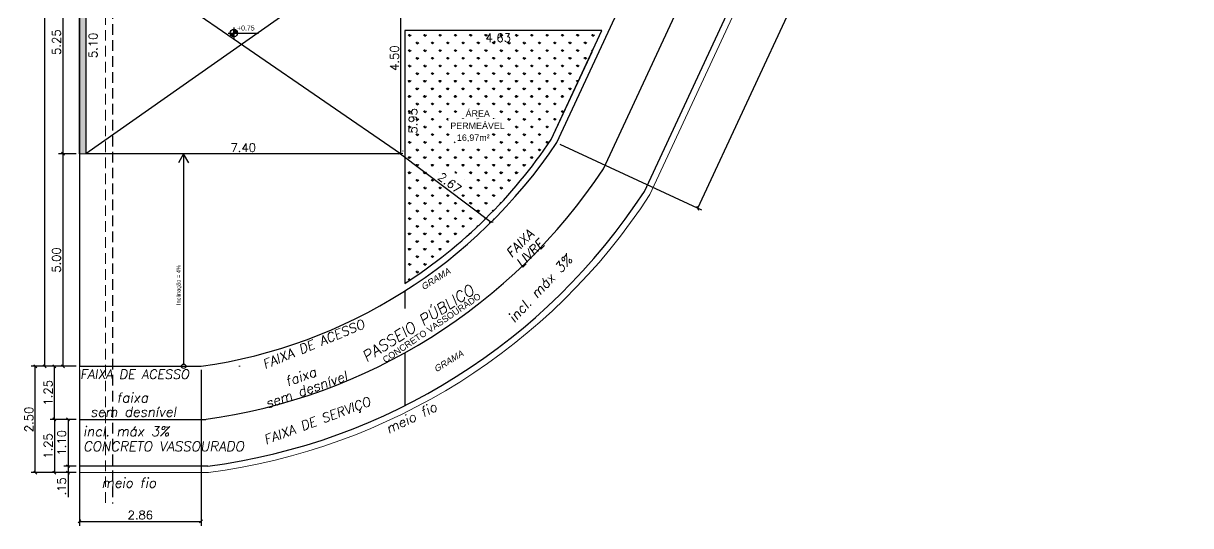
# Model space of a CAD drawing. Header units: metres. Extents: x 2690 to 3939, y 743 to 1123.
# Drawn here: x 3752.72 to 3780.16, y 766.29 to 778.1 of the extents above; entities that cross this region are included whole.
import ezdxf

# ---------------------------------------------------------------- set-up
doc = ezdxf.new("R2010")
doc.units = ezdxf.units.M
doc.header["$PDMODE"] = 35
doc.linetypes.add('DASHED2', pattern=[9.525, 6.35, -3.175])
doc.linetypes.add('HIDDEN', pattern=[0.375, 0.25, -0.125])
for name, color, linetype in [('0-MOLDURA', 2, 'Continuous'), ('000 - Cota', 8, 'Continuous'), ('000 - Texto', 1, 'Continuous'), ('01', 1, 'Continuous'), ('02', 2, 'Continuous'), ('04', 4, 'Continuous'), ('_muro', 2, 'Continuous'), ('A CONSTRUIR', 10, 'Continuous'), ('ABERTURA', 2, 'Continuous'), ('AGUAS PLUVIAIS', 162, 'Continuous'), ('H - grama 2', 73, 'Continuous'), ('TEXTO', 2, 'Continuous')]:
    doc.layers.add(name, color=color, linetype=linetype)
for name, color, linetype, lineweight in [('ALVENARIA', 4, 'Continuous', 18), ('COTA', 2, 'Continuous', 0), ('Esgoto', 94, 'DASHED2', 0)]:
    doc.layers.add(name, color=color, linetype=linetype, lineweight=lineweight)
for name, color, linetype, lineweight, true_color in [('ARQ - Fixo & Sanitário_Caneta_No__218', 7, 'Continuous', 13, 0x4a4a4a), ('EST - Laje_Caneta_No__218', 7, 'Continuous', 13, 0x4a4a4a), ('TOP - Terreno_Caneta_No__218', 7, 'Continuous', 13, 0x4a4a4a)]:
    doc.layers.add(name, color=color, linetype=linetype, lineweight=lineweight, true_color=true_color)
doc.styles.add('ARIAL', font='arial.ttf')
doc.styles.add('ROMA', font='romans.shx')
doc.styles.add('ROMANS', font='arial.ttf')
doc.dimstyles.new('CORTE', dxfattribs={"dimscale": 0, "dimtxt": 0.2, "dimasz": 0.07, "dimexe": 0.1, "dimexo": 0.08, "dimgap": 0.05, "dimtad": 1, "dimzin": 4, "dimdsep": 46, "dimtxsty": 'ROMA', "dimblk": 'OBLIQUE', "dimcen": 0, "dimclrd": 1, "dimclre": 1, "dimclrt": 2, "dimaunit": 1, "dimadec": 0, "dimazin": 0, "dimtfac": 1, "dimtofl": 0, "dimtmove": 0, "dimatfit": 3, "dimldrblk": 'OBLIQUE', "dimfxl": 0.1, "dimtolj": 1, "dimtzin": 0, "dimarcsym": 0})
doc.dimstyles.new('PLANTA', dxfattribs={"dimtxt": 0.2, "dimasz": 0.18, "dimexe": 0.18, "dimexo": 0.0625, "dimgap": 0.045, "dimtad": 1, "dimzin": 0, "dimdsep": 46, "dimtxsty": 'ROMA', "dimcen": 0.09, "dimse1": 1, "dimse2": 1, "dimsd1": 1, "dimsd2": 1, "dimclrd": 1, "dimclre": 1, "dimclrt": 2, "dimadec": 0, "dimazin": 0, "dimtfac": 1, "dimtofl": 0, "dimtmove": 0, "dimatfit": 3, "dimfxl": 0.18, "dimtolj": 1, "dimtzin": 0, "dimarcsym": 0})

# ---------------------------------------------------------------- blocks, each defined once
blk = doc.blocks.new('*D468')
at = {"layer": 'DEFPOINTS', "color": 0, "transparency": 16777216}
for p in [(3754.191, 780.136), (3754.191, 775.036), (3754.506, 775.036)]:
    blk.add_point(p, dxfattribs=at)
at = {"layer": 'ALVENARIA', "color": 2, "transparency": 16777216, "insert": (3754.361, 777.586), "char_height": 0.2, "attachment_point": 5, "rotation": 90, "style": 'ROMA'}
blk.add_mtext('\\A1;5.10', dxfattribs=at)
blk = doc.blocks.new('*D469')
at = {"layer": 'DEFPOINTS', "color": 0, "transparency": 16777216}
for p in [(3754.191, 775.036), (3754.191, 775.036), (3761.591, 775.036)]:
    blk.add_point(p, dxfattribs=at)
at = {"layer": 'ABERTURA', "color": 2, "transparency": 16777216, "insert": (3757.891, 775.181), "char_height": 0.2, "attachment_point": 5, "style": 'ROMA'}
blk.add_mtext('\\A1;7.40', dxfattribs=at)
blk = doc.blocks.new('*D398')
at = {"layer": 'DEFPOINTS', "color": 0, "transparency": 16777216}
for p in [(3761.591, 779.536), (3761.591, 775.036), (3761.591, 775.036)]:
    blk.add_point(p, dxfattribs=at)
at = {"layer": 'COTA', "color": 2, "transparency": 16777216, "insert": (3761.446, 777.286), "char_height": 0.2, "attachment_point": 5, "rotation": 90, "style": 'ROMA'}
blk.add_mtext('\\A1;4.50', dxfattribs=at)
blk = doc.blocks.new('_Oblique')
at = {"color": 0, "linetype": 'ByBlock', "lineweight": -2}
blk.add_line((-0.5, -0.5), (0.5, 0.5), dxfattribs=at)
blk = doc.blocks.new('*D380')
at = {"layer": '04', "color": 1, "lineweight": -2, "transparency": 16777216}
for p, q in [((3761.591, 775.036), (3763.72, 773.428)), ((3761.639, 775.1), (3761.651, 775.116)), ((3763.768, 773.492), (3763.78, 773.508))]:
    blk.add_line(p, q, dxfattribs=at)
at = {"layer": 'DEFPOINTS', "color": 0, "transparency": 16777216}
for p in [(3761.591, 775.036), (3763.72, 773.428), (3763.72, 773.428)]:
    blk.add_point(p, dxfattribs=at)
at = {"layer": '04', "color": 1, "lineweight": -2, "transparency": 16777216, "xscale": 0.07, "yscale": 0.07, "zscale": 0.07}
for p, rotation in [((3761.591, 775.036), 142.946304458645), ((3763.72, 773.428), 322.946304458645)]:
    blk.add_blockref('_Oblique', p, dxfattribs=dict(at, rotation=rotation))
at = {"layer": '04', "color": 2, "transparency": 16777216, "insert": (3762.746, 774.352), "char_height": 0.2, "attachment_point": 5, "rotation": 322.9463, "style": 'ROMA'}
blk.add_mtext('\\A1;2.67', dxfattribs=at)
blk = doc.blocks.new('*D413')
at = {"layer": 'COTA', "color": 1, "lineweight": -2, "transparency": 16777216}
for p, q in [((3753.961, 780.286), (3753.55, 780.286)), ((3753.65, 780.286), (3753.65, 775.036)), ((3753.961, 775.036), (3753.55, 775.036))]:
    blk.add_line(p, q, dxfattribs=at)
at = {"layer": 'DEFPOINTS', "color": 0, "transparency": 16777216}
for p in [(3754.041, 780.286), (3753.65, 775.036), (3754.041, 775.036)]:
    blk.add_point(p, dxfattribs=at)
at = {"layer": 'COTA', "color": 1, "lineweight": -2, "transparency": 16777216, "xscale": 0.07, "yscale": 0.07, "zscale": 0.07}
for p, rotation in [((3753.65, 780.286), 90), ((3753.65, 775.036), 270)]:
    blk.add_blockref('_Oblique', p, dxfattribs=dict(at, rotation=rotation))
at = {"layer": 'COTA', "color": 2, "transparency": 16777216, "insert": (3753.5, 777.661), "char_height": 0.2, "attachment_point": 5, "rotation": 90, "style": 'ROMA'}
blk.add_mtext('\\A1;5.25', dxfattribs=at)
blk = doc.blocks.new('*D414')
at = {"layer": 'COTA', "color": 1, "lineweight": -2, "transparency": 16777216}
for p, q in [((3753.961, 775.036), (3753.55, 775.036)), ((3753.65, 775.036), (3753.65, 770.036)), ((3753.961, 770.036), (3753.55, 770.036))]:
    blk.add_line(p, q, dxfattribs=at)
at = {"layer": 'DEFPOINTS', "color": 0, "transparency": 16777216}
for p in [(3754.041, 775.036), (3753.65, 770.036), (3754.041, 770.036)]:
    blk.add_point(p, dxfattribs=at)
at = {"layer": 'COTA', "color": 1, "lineweight": -2, "transparency": 16777216, "xscale": 0.07, "yscale": 0.07, "zscale": 0.07}
for p, rotation in [((3753.65, 775.036), 90), ((3753.65, 770.036), 270)]:
    blk.add_blockref('_Oblique', p, dxfattribs=dict(at, rotation=rotation))
at = {"layer": 'COTA', "color": 2, "transparency": 16777216, "insert": (3753.5, 772.536), "char_height": 0.2, "attachment_point": 5, "rotation": 90, "style": 'ROMA'}
blk.add_mtext('\\A1;5.00', dxfattribs=at)
blk = doc.blocks.new('*D415')
at = {"layer": 'COTA', "color": 1, "lineweight": -2, "transparency": 16777216}
for p, q in [((3753.961, 800.036), (3753.124, 800.036)), ((3753.224, 770.036), (3753.224, 800.036)), ((3753.961, 770.036), (3753.124, 770.036))]:
    blk.add_line(p, q, dxfattribs=at)
at = {"layer": 'DEFPOINTS', "color": 0, "transparency": 16777216}
for p in [(3753.224, 800.036), (3754.041, 800.036), (3754.041, 770.036)]:
    blk.add_point(p, dxfattribs=at)
at = {"layer": 'COTA', "color": 1, "lineweight": -2, "transparency": 16777216, "xscale": 0.07, "yscale": 0.07, "zscale": 0.07}
for p, rotation in [((3753.224, 800.036), 90), ((3753.224, 770.036), 270)]:
    blk.add_blockref('_Oblique', p, dxfattribs=dict(at, rotation=rotation))
at = {"layer": 'COTA', "color": 2, "transparency": 16777216, "insert": (3753.074, 785.036), "char_height": 0.2, "attachment_point": 5, "rotation": 90, "style": 'ROMA'}
blk.add_mtext('\\A1;30.00', dxfattribs=at)
blk = doc.blocks.new('*D416')
at = {"layer": 'COTA', "color": 1, "lineweight": -2, "transparency": 16777216}
for p, q in [((3754.041, 769.956), (3754.041, 766.286)), ((3756.901, 769.956), (3756.901, 766.286)), ((3754.041, 766.386), (3756.901, 766.386))]:
    blk.add_line(p, q, dxfattribs=at)
at = {"layer": 'DEFPOINTS', "color": 0, "transparency": 16777216}
for p in [(3754.041, 770.036), (3756.901, 770.036), (3756.901, 766.386)]:
    blk.add_point(p, dxfattribs=at)
at = {"layer": 'COTA', "color": 1, "lineweight": -2, "transparency": 16777216, "xscale": 0.07, "yscale": 0.07, "zscale": 0.07, "rotation": 180}
blk.add_blockref('_Oblique', (3754.041, 766.386), dxfattribs=at)
at = {"layer": 'COTA', "color": 1, "lineweight": -2, "transparency": 16777216, "xscale": 0.07, "yscale": 0.07, "zscale": 0.07}
blk.add_blockref('_Oblique', (3756.901, 766.386), dxfattribs=at)
at = {"layer": 'COTA', "color": 2, "transparency": 16777216, "insert": (3755.471, 766.536), "char_height": 0.2, "attachment_point": 5, "style": 'ROMA'}
blk.add_mtext('\\A1;2.86', dxfattribs=at)
blk = doc.blocks.new('*D418')
at = {"layer": 'COTA', "color": 1, "lineweight": -2, "transparency": 16777216}
for p, q in [((3776.833, 800.002), (3780.162, 798.455)), ((3768.574, 773.758), (3780.072, 798.497)), ((3765.335, 775.263), (3768.665, 773.716))]:
    blk.add_line(p, q, dxfattribs=at)
at = {"layer": 'DEFPOINTS', "color": 0, "transparency": 16777216}
for p in [(3776.761, 800.036), (3780.072, 798.497), (3765.263, 775.297)]:
    blk.add_point(p, dxfattribs=at)
at = {"layer": 'COTA', "color": 1, "lineweight": -2, "transparency": 16777216, "xscale": 0.07, "yscale": 0.07, "zscale": 0.07}
for p, rotation in [((3780.072, 798.497), 65.07278290089883), ((3768.574, 773.758), 245.0727829008988)]:
    blk.add_blockref('_Oblique', p, dxfattribs=dict(at, rotation=rotation))
at = {"layer": 'COTA', "color": 2, "transparency": 16777216, "insert": (3774.187, 786.191), "char_height": 0.2, "attachment_point": 5, "rotation": 65.0728, "style": 'ROMA'}
blk.add_mtext('\\A1;27.28', dxfattribs=at)
blk = doc.blocks.new('*D343')
at = {"layer": '02', "color": 1, "lineweight": -2, "ltscale": 0.5, "transparency": 16777216}
for p, q in [((3753.961, 770.036), (3753.353, 770.036)), ((3753.453, 768.786), (3753.453, 770.036)), ((3753.962, 768.786), (3753.353, 768.786))]:
    blk.add_line(p, q, dxfattribs=at)
at = {"layer": 'DEFPOINTS', "color": 0, "ltscale": 0.5, "transparency": 16777216}
for p in [(3753.453, 770.036), (3754.041, 770.036), (3754.042, 768.786)]:
    blk.add_point(p, dxfattribs=at)
at = {"layer": '02', "color": 1, "lineweight": -2, "ltscale": 0.5, "transparency": 16777216, "xscale": 0.07, "yscale": 0.07, "zscale": 0.07}
for p, rotation in [((3753.453, 770.036), 90), ((3753.453, 768.786), 270)]:
    blk.add_blockref('_Oblique', p, dxfattribs=dict(at, rotation=rotation))
at = {"layer": '02', "color": 2, "ltscale": 0.5, "transparency": 16777216, "insert": (3753.303, 769.411), "char_height": 0.2, "attachment_point": 5, "rotation": 90, "style": 'ROMA'}
blk.add_mtext('\\A1;1.25', dxfattribs=at)
blk = doc.blocks.new('*D344')
at = {"layer": '02', "color": 1, "lineweight": -2, "transparency": 16777216}
for p, q in [((3753.962, 768.786), (3753.673, 768.786)), ((3753.773, 768.786), (3753.773, 767.686)), ((3753.961, 767.686), (3753.673, 767.686))]:
    blk.add_line(p, q, dxfattribs=at)
at = {"layer": 'DEFPOINTS', "color": 0, "transparency": 16777216}
for p in [(3754.042, 768.786), (3753.773, 767.686), (3754.041, 767.686)]:
    blk.add_point(p, dxfattribs=at)
at = {"layer": '02', "color": 1, "lineweight": -2, "transparency": 16777216, "xscale": 0.07, "yscale": 0.07, "zscale": 0.07}
for p, rotation in [((3753.773, 768.786), 90), ((3753.773, 767.686), 270)]:
    blk.add_blockref('_Oblique', p, dxfattribs=dict(at, rotation=rotation))
at = {"layer": '02', "color": 2, "transparency": 16777216, "insert": (3753.623, 768.236), "char_height": 0.2, "attachment_point": 5, "rotation": 90, "style": 'ROMA'}
blk.add_mtext('\\A1;1.10', dxfattribs=at)
blk = doc.blocks.new('*D345')
at = {"layer": '02', "color": 1, "lineweight": -2, "transparency": 16777216}
for p, q in [((3753.961, 767.686), (3753.672, 767.686)), ((3753.961, 767.536), (3753.672, 767.536)), ((3753.772, 767.686), (3753.772, 767.536)), ((3753.772, 767.536), (3753.772, 766.956))]:
    blk.add_line(p, q, dxfattribs=at)
at = {"layer": 'DEFPOINTS', "color": 0, "transparency": 16777216}
for p in [(3753.772, 767.536), (3754.041, 767.686), (3754.041, 767.536)]:
    blk.add_point(p, dxfattribs=at)
at = {"layer": '02', "color": 1, "lineweight": -2, "transparency": 16777216, "xscale": 0.07, "yscale": 0.07, "zscale": 0.07}
for p, rotation in [((3753.772, 767.686), 90), ((3753.772, 767.536), 270)]:
    blk.add_blockref('_Oblique', p, dxfattribs=dict(at, rotation=rotation))
at = {"layer": '02', "color": 2, "transparency": 16777216, "insert": (3753.622, 767.211), "char_height": 0.2, "attachment_point": 5, "rotation": 90, "style": 'ROMA'}
blk.add_mtext('\\A1;.15', dxfattribs=at)
blk = doc.blocks.new('*D346')
at = {"layer": '02', "color": 1, "lineweight": -2, "transparency": 16777216}
for p, q in [((3753.692, 770.036), (3752.902, 770.036)), ((3753.002, 767.536), (3753.002, 770.036)), ((3753.692, 767.536), (3752.902, 767.536))]:
    blk.add_line(p, q, dxfattribs=at)
at = {"layer": 'DEFPOINTS', "color": 0, "transparency": 16777216}
for p in [(3753.002, 770.036), (3753.772, 770.036), (3753.772, 767.536)]:
    blk.add_point(p, dxfattribs=at)
at = {"layer": '02', "color": 1, "lineweight": -2, "transparency": 16777216, "xscale": 0.07, "yscale": 0.07, "zscale": 0.07}
for p, rotation in [((3753.002, 770.036), 90), ((3753.002, 767.536), 270)]:
    blk.add_blockref('_Oblique', p, dxfattribs=dict(at, rotation=rotation))
at = {"layer": '02', "color": 2, "transparency": 16777216, "insert": (3752.852, 768.786), "char_height": 0.2, "attachment_point": 5, "rotation": 90, "style": 'ROMA'}
blk.add_mtext('\\A1;2.50', dxfattribs=at)
blk = doc.blocks.new('*D385')
at = {"layer": 'DEFPOINTS', "color": 0, "transparency": 16777216}
for p in [(3761.691, 777.936), (3766.324, 777.936), (3761.691, 777.619)]:
    blk.add_point(p, dxfattribs=at)
at = {"layer": 'COTA', "color": 2, "transparency": 16777216, "insert": (3763.886, 777.764), "char_height": 0.2, "attachment_point": 5, "style": 'ROMA'}
blk.add_mtext('\\A1;4.63', dxfattribs=at)
blk = doc.blocks.new('*D386')
at = {"layer": 'DEFPOINTS', "color": 0, "transparency": 16777216}
for p in [(3761.691, 777.936), (3761.691, 771.987), (3762.027, 771.987)]:
    blk.add_point(p, dxfattribs=at)
at = {"layer": 'COTA', "color": 2, "transparency": 16777216, "insert": (3761.882, 775.808), "char_height": 0.2, "attachment_point": 5, "rotation": 90, "style": 'ROMA'}
blk.add_mtext('\\A1;5.95', dxfattribs=at)
blk = doc.blocks.new('*D337')
at = {"layer": '04', "color": 1, "lineweight": -2, "transparency": 16777216}
for p, q in [((3753.962, 768.786), (3753.353, 768.786)), ((3753.453, 768.786), (3753.453, 767.536)), ((3753.961, 767.536), (3753.353, 767.536))]:
    blk.add_line(p, q, dxfattribs=at)
at = {"layer": 'DEFPOINTS', "color": 0, "transparency": 16777216}
for p in [(3754.042, 768.786), (3753.453, 767.536), (3754.041, 767.536)]:
    blk.add_point(p, dxfattribs=at)
at = {"layer": '04', "color": 1, "lineweight": -2, "transparency": 16777216, "xscale": 0.07, "yscale": 0.07, "zscale": 0.07}
for p, rotation in [((3753.453, 768.786), 90), ((3753.453, 767.536), 270)]:
    blk.add_blockref('_Oblique', p, dxfattribs=dict(at, rotation=rotation))
at = {"layer": '04', "color": 2, "transparency": 16777216, "insert": (3753.303, 768.161), "char_height": 0.2, "attachment_point": 5, "rotation": 90, "style": 'ROMA'}
blk.add_mtext('\\A1;1.25', dxfattribs=at)

msp = doc.modelspace()

# ---------------------------------------------------------------- hatches: boundary and pattern name
at = {"layer": '02'}
h = msp.add_hatch(color=256, dxfattribs=at)
h.paths.add_polyline_path([(3757.6713, 777.8768), (3757.6713, 777.7904, -0.4142136), (3757.5849, 777.8768), (3757.6713, 777.8768)])
h.paths.add_polyline_path([(3757.6713, 777.8768), (3757.6713, 777.9632, -0.4142136), (3757.7577, 777.8768), (3757.6713, 777.8768)])
at = {"layer": 'A CONSTRUIR'}
h = msp.add_hatch(color=256, dxfattribs=at)
h.dxf.hatch_style = 1
h.paths.add_polyline_path([(3754.1906, 780.1357), (3754.3406, 780.1357), (3754.3406, 780.2857), (3754.0406, 780.2857), (3754.0406, 775.0357), (3754.1906, 775.0357)])
at = {"layer": 'H - grama 2', "ltscale": 0.05}
h = msp.add_hatch(dxfattribs=at)
h.set_pattern_fill('GRASS', color=256, scale=0.01)
h.set_pattern_definition([(90, (581.5339, -68.67924), (-0.179605122, 0.179605122), [0.047625, -0.311585245]), (45, (581.5339, -68.67924), (-0.179605122, 0.179605122), [0.047625, -0.206375]), (135, (581.5339, -68.67924), (-0.179605122, -0.179605122), [0.047625, -0.206375])])
edge = h.paths.add_edge_path()
edge.add_line((3766.3239, 777.9357), (3761.6906, 777.9357))
edge.add_line((3761.6906, 777.9357), (3761.6906, 771.9868))
edge.add_arc((3755.1754, 782.054), 11.9915, 302.90962, 326.12883)
edge.add_line((3765.1318, 775.3708), (3766.3239, 777.9357))
h.paths.add_polyline_path([(3762.4402, 774.5358), (3763.0064, 774.1083), (3763.1872, 774.3477), (3762.6209, 774.7752)], flags=16)
h.paths.add_polyline_path([(3762.8689, 775.2649), (3763.7278, 775.2649), (3763.7278, 775.5353), (3762.8689, 775.5353)], flags=16)
h.paths.add_polyline_path([(3762.7111, 775.5741), (3764.0861, 775.5741), (3764.0861, 775.8559), (3762.7111, 775.8559)], flags=16)
h.paths.add_polyline_path([(3763.0702, 775.862), (3763.7354, 775.862), (3763.7354, 776.1438), (3763.0702, 776.1438)], flags=16)

# ---------------------------------------------------------------- linework, layer by layer
at = {"color": 2}
msp.add_line((3757.6713, 777.7904), (3757.6713, 777.9632), dxfattribs=at)
msp.add_circle((3757.6713, 777.8768), 0.0864, dxfattribs=at)
at = {"layer": '0-MOLDURA', "color": 1}
msp.add_line((3754.0406, 775.0357), (3754.0406, 774.0357), dxfattribs=at)
at = {"layer": '000 - Cota'}
for p, q in [((3754.0411, 768.7857), (3757.0079, 768.7857)), ((3757.0609, 767.6857), (3754.0406, 767.6857))]:
    msp.add_line(p, q, dxfattribs=at)
for points in [[(3756.9677, 768.783, 0.2167486), (3766.3566, 774.6842), (3777.9627, 799.6564)], [(3757.0609, 767.6857, 0.2192338), (3767.3205, 774.1483), (3778.9602, 799.1928)]]:
    msp.add_lwpolyline(points, format="xyb", dxfattribs=at)
msp.add_lwpolyline([(3756.4894, 774.8255), (3756.4931, 774.8255)], dxfattribs=at)
at = {"layer": '000 - Texto'}
msp.add_line((3756.4894, 775.0357), (3756.4894, 770.0879), dxfattribs=at)
msp.add_lwpolyline([(3756.6108, 774.8255), (3756.4894, 775.0357), (3756.3681, 774.8255)], dxfattribs=at)
msp.add_circle((3756.4894, 770.0357), 0.0522, dxfattribs=at)
at = {"layer": '01'}
msp.add_line((3761.6906, 777.4357), (3761.6906, 771.9868), dxfattribs=at)
msp.add_lwpolyline([(3766.3239, 777.9357), (3761.6906, 777.9357), (3761.6906, 771.9868, 0.101661), (3765.1318, 775.3708)], format="xyb", close=True, dxfattribs=at)
at = {"layer": '02'}
for p, q in [((3757.6713, 778.0054), (3757.6713, 777.7482)), ((3757.6713, 778.0054), (3757.6713, 777.7482)), ((3757.535, 777.8768), (3758.2465, 777.8768))]:
    msp.add_line(p, q, dxfattribs=at)
msp.add_lwpolyline([(3776.7606, 800.0357), (3754.0406, 800.0357), (3754.0406, 770.0357), (3756.9006, 770.0357, 0.2126278), (3765.2629, 775.297)], format="xyb", close=True, dxfattribs=at)
msp.add_lwpolyline([(3761.6906, 771.9868, 0.101661), (3765.1318, 775.3708), (3766.0915, 777.4357)], format="xyb", dxfattribs=at)
at = {"layer": '04'}
for p, q in [((3754.0406, 775.0357), (3754.0406, 780.2857)), ((3754.1906, 780.1357), (3754.1906, 775.0357))]:
    msp.add_line(p, q, dxfattribs=at)
at = {"layer": '_muro', "ltscale": 0.05}
for p, q in [((3761.6906, 771.8086), (3761.6906, 771.3961)), ((3761.6906, 770.3542), (3761.6906, 769.1097))]:
    msp.add_line(p, q, dxfattribs=at)
at = {"layer": 'ABERTURA'}
for p, q in [((3761.4406, 780.1357), (3754.1906, 775.0357)), ((3761.5906, 775.0357), (3754.1906, 780.1357))]:
    msp.add_line(p, q, dxfattribs=at)
at = {"layer": 'ABERTURA', "color": 3}
for p, q in [((3761.5906, 779.5357), (3761.5906, 775.0357)), ((3761.5906, 775.0357), (3754.1906, 775.0357))]:
    msp.add_line(p, q, dxfattribs=at)
at = {"layer": 'AGUAS PLUVIAIS', "linetype": 'HIDDEN'}
msp.add_line((3754.817, 780.3327), (3754.817, 766.8095), dxfattribs=at)
at = {"layer": 'ALVENARIA'}
msp.add_line((3754.1906, 775.0357), (3754.0406, 775.0357), dxfattribs=at)
at = {"layer": 'ARQ - Fixo & Sanitário_Caneta_No__218', "color": 1, "linetype": 'Continuous', "lineweight": 13}
msp.add_lwpolyline([(3754.0406, 770.0357), (3754.0406, 775.0357)], dxfattribs=at)
at = {"layer": 'Esgoto', "color": 20, "linetype": 'HIDDEN'}
msp.add_line((3754.6528, 766.8216), (3754.6528, 797.4113), dxfattribs=at)
at = {"layer": 'EST - Laje_Caneta_No__218', "color": 251, "linetype": 'Continuous', "lineweight": 13, "true_color": 0x4a4a4a, "flags": 128}
msp.add_lwpolyline([(3757.0707, 767.5357, 0.219601), (3767.452, 774.0754), (3779.0962, 799.1295)], format="xyb", dxfattribs=at)
msp.add_lwpolyline([(3756.9006, 770.0357), (3754.0406, 770.0357), (3754.0406, 767.5357), (3757.0707, 767.5357)], dxfattribs=at)
at = {"layer": 'TOP - Terreno_Caneta_No__218', "color": 251, "linetype": 'Continuous', "lineweight": 13, "true_color": 0x4a4a4a, "flags": 128}
msp.add_lwpolyline([(3757.819, 770.0357), (3757.7855, 770.0357), (3757.7855, 770.0357), (3757.819, 770.0357)], close=True, dxfattribs=at)

# ---------------------------------------------------------------- texts
at = {"color": 2, "style": 'ROMANS'}
msp.add_text('+0.75', height=0.11664, dxfattribs=at).set_placement((3757.7458, 777.9356))
at = {"layer": '000 - Texto', "style": 'ARIAL'}
msp.add_text('Inclinação = 4%%%', height=0.09521, rotation=90, dxfattribs=at).set_placement((3756.4157, 771.4762))
at = {"layer": 'TEXTO', "style": 'ROMANS'}
for s, p in [('ÁREA', (3763.1175, 775.9089)), ('PERMEÁVEL', (3762.7581, 775.6211))]:
    msp.add_text(s, height=0.15, dxfattribs=at).set_placement(p)
at = {"layer": 'TEXTO', "color": 1, "style": 'ROMANS'}
msp.add_text('16,97m²', height=0.15, dxfattribs=at).set_placement((3762.914, 775.3396))
at = {"layer": 'TEXTO', "color": 1, "ltscale": 0.05, "style": 'ROMA', "oblique": 10}
for s, height, rotation, p in [('FAIXA ', 0.21812, 44.9817, (3764.2017, 772.5792)), ('LIVRE', 0.21812, 44.9817, (3764.4366, 772.3441)), ('incl. máx 3%%%', 0.230947, 46.80444, (3764.2608, 771.0486)), ('FAIXA DE ACESSO', 0.218117, 22.36637, (3758.3995, 769.9669)), ('sem desnível', 0.230947, 19.42776, (3758.4596, 769.0409)), ('faixa', 0.23095, 19.42776, (3758.9334, 769.5625)), ('FAIXA DE SERVIÇO', 0.218117, 20.41142, (3758.4254, 768.1938)), ('meio fio', 0.23095, 25.65438, (3761.3123, 768.445))]:
    msp.add_text(s, height=height, rotation=rotation, dxfattribs=at).set_placement(p)
at = {"layer": 'TEXTO', "style": 'ROMANS', "oblique": 15}
for rotation, p in [(32.26353, (3762.1247, 771.8203)), (31.7412, (3762.4268, 769.8888))]:
    msp.add_text('GRAMA', height=0.15, rotation=rotation, dxfattribs=at).set_placement(p)
at = {"layer": 'TEXTO', "color": 2, "ltscale": 0.05, "style": 'ROMA', "oblique": 10}
msp.add_text('PASSEIO PÚBLICO', height=0.256608, rotation=32.50975, dxfattribs=at).set_placement((3760.7871, 770.1228))
at = {"layer": 'TEXTO', "style": 'ROMANS'}
msp.add_text('CONCRETO VASSOURADO', height=0.15, rotation=34.21853, dxfattribs=at).set_placement((3761.2326, 770.1064))
at = {"layer": 'TEXTO', "color": 1, "ltscale": 0.05, "style": 'ROMA', "oblique": 10}
for s, height, p in [('FAIXA DE ACESSO', 0.218117, (3754.0553, 769.7397)), ('faixa', 0.23095, (3754.9151, 769.1831)), ('sem desnível', 0.230947, (3754.2948, 768.8488)), ('incl. máx 3%%%', 0.230947, (3754.1269, 768.3914)), ('meio fio', 0.23095, (3754.5585, 767.1789))]:
    msp.add_text(s, height=height, dxfattribs=at).set_placement(p)
at = {"layer": 'TEXTO', "color": 2, "ltscale": 0.05, "style": 'ROMA', "oblique": 10}
msp.add_text('CONCRETO VASSOURADO', height=0.230947, dxfattribs=at).set_placement((3754.1269, 768.0375))

# ---------------------------------------------------------------- dimensions: what is measured, and where the dimension line sits
at = {"layer": '02'}
dim = msp.add_linear_dim(base=(3753.0023, 770.0357), p1=(3753.7722, 767.5357), p2=(3753.7722, 770.0357), angle=90, dimstyle='CORTE', override={"dimscale": 1}, dxfattribs=at)
dim.commit()
dim.dimension.update_dxf_attribs({"geometry": '*D346', "text_midpoint": (3753.0023, 768.7857), "dimtype": 161})
at = {"layer": '02', "color": 1, "ltscale": 0.5}
dim = msp.add_linear_dim(base=(3753.4528, 770.0357), p1=(3754.0416, 768.7857), p2=(3754.0411, 770.0357), angle=90, dimstyle='CORTE', override={"dimscale": 1, "dimtmove": 1}, dxfattribs=at)
dim.commit()
dim.dimension.update_dxf_attribs({"geometry": '*D343', "text_midpoint": (3753.3028, 769.4107)})
at = {"layer": '02'}
for base, p1, p2, picture, middle in [((3753.7727, 767.6857), (3754.0416, 768.7857), (3754.0411, 767.6857), '*D344', (3753.6227, 768.2357)), ((3753.7722, 767.5357), (3754.0411, 767.6857), (3754.0411, 767.5357), '*D345', (3753.6222, 767.2109))]:
    dim = msp.add_linear_dim(base=base, p1=p1, p2=p2, angle=90, dimstyle='CORTE', override={"dimscale": 1}, dxfattribs=at)
    dim.commit()
    dim.dimension.update_dxf_attribs({"geometry": picture, "text_midpoint": middle})
at = {"layer": '04'}
dim = msp.add_aligned_dim(p1=(3761.5906, 775.0357), p2=(3763.7199, 773.428), distance=0, dimstyle='CORTE', override={"dimscale": 1}, dxfattribs=at)
dim.commit()
dim.dimension.update_dxf_attribs({"geometry": '*D380', "text_midpoint": (3762.7456, 774.3516)})
dim = msp.add_linear_dim(base=(3753.4528, 767.5357), p1=(3754.0416, 768.7857), p2=(3754.0411, 767.5357), angle=90, dimstyle='CORTE', override={"dimscale": 1}, dxfattribs=at)
dim.commit()
dim.dimension.update_dxf_attribs({"geometry": '*D337', "text_midpoint": (3753.3028, 768.1607)})
at = {"layer": 'ABERTURA'}
dim = msp.add_linear_dim(base=(3754.1906, 775.0357), p1=(3761.5906, 775.0357), p2=(3754.1906, 775.0357), dimstyle='PLANTA', dxfattribs=at)
dim.commit()
dim.dimension.update_dxf_attribs({"geometry": '*D469', "text_midpoint": (3757.8906, 775.1807)})
at = {"layer": 'ALVENARIA'}
dim = msp.add_linear_dim(base=(3754.5056, 775.0357), p1=(3754.1906, 780.1357), p2=(3754.1906, 775.0357), angle=90, dimstyle='PLANTA', dxfattribs=at)
dim.commit()
dim.dimension.update_dxf_attribs({"geometry": '*D468', "text_midpoint": (3754.3606, 777.5857)})
at = {"layer": 'COTA'}
for base, p1, p2, picture, middle in [((3753.2236, 800.0357), (3754.0406, 770.0357), (3754.0406, 800.0357), '*D415', (3753.0736, 785.0357)), ((3753.6503, 775.0357), (3754.0406, 780.2857), (3754.0406, 775.0357), '*D413', (3753.5003, 777.6607)), ((3753.6503, 770.0357), (3754.0406, 775.0357), (3754.0406, 770.0357), '*D414', (3753.5003, 772.5357))]:
    dim = msp.add_linear_dim(base=base, p1=p1, p2=p2, angle=90, dimstyle='CORTE', override={"dimscale": 1}, dxfattribs=at)
    dim.commit()
    dim.dimension.update_dxf_attribs({"geometry": picture, "text_midpoint": middle})
dim = msp.add_aligned_dim(p1=(3765.2629, 775.297), p2=(3776.7606, 800.0357), distance=-3.6511, dimstyle='CORTE', override={"dimscale": 1}, dxfattribs=at)
dim.commit()
dim.dimension.update_dxf_attribs({"geometry": '*D418', "text_midpoint": (3774.1867, 786.1908)})
at = {"layer": 'COTA', "color": 1}
dim = msp.add_linear_dim(base=(3761.5906, 775.0357), p1=(3761.5906, 779.5357), p2=(3761.5906, 775.0357), angle=90, dimstyle='PLANTA', dxfattribs=at)
dim.commit()
dim.dimension.update_dxf_attribs({"geometry": '*D398', "text_midpoint": (3761.4456, 777.2857)})
at = {"layer": 'COTA'}
dim = msp.add_linear_dim(base=(3761.6906, 777.6191), p1=(3766.3239, 777.9357), p2=(3761.6906, 777.9357), dimstyle='PLANTA', dxfattribs=at)
dim.commit()
dim.dimension.update_dxf_attribs({"geometry": '*D385', "text_midpoint": (3763.8855, 777.6191), "dimtype": 160})
dim = msp.add_linear_dim(base=(3762.0268, 771.9868), p1=(3761.6906, 777.9357), p2=(3761.6906, 771.9868), angle=90, dimstyle='PLANTA', dxfattribs=at)
dim.commit()
dim.dimension.update_dxf_attribs({"geometry": '*D386', "text_midpoint": (3762.0268, 775.8078), "dimtype": 160})
dim = msp.add_linear_dim(base=(3756.9006, 766.3859), p1=(3754.0406, 770.0357), p2=(3756.9006, 770.0357), dimstyle='CORTE', override={"dimscale": 1}, dxfattribs=at)
dim.commit()
dim.dimension.update_dxf_attribs({"geometry": '*D416', "text_midpoint": (3755.4706, 766.5359)})

doc.saveas('drawing.dxf')
